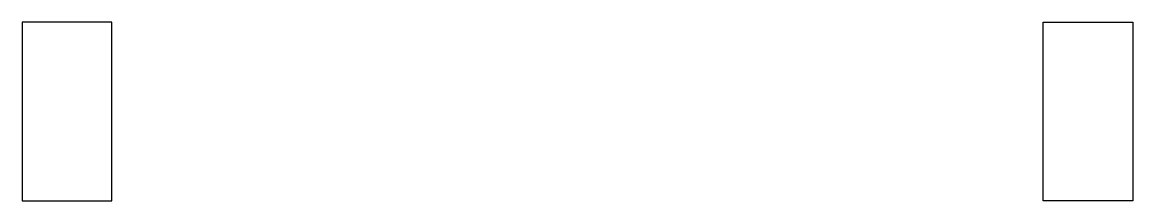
# Model space of a CAD drawing. Extents: x -15.5 to 15.5, y -9.1 to -4.1.
import ezdxf

# ---------------------------------------------------------------- set-up
doc = ezdxf.new("R2010")
doc.units = 0
doc.layers.get('0').update_dxf_attribs({"linetype": 'continuous'})

# ---------------------------------------------------------------- blocks, each defined once
blk = doc.blocks.new('SKETCH005')
at = {"color": 7}
for points in [[(-13, -4.1), (-15.5, -4.1), (-15.5, -9.1), (-13, -9.1)], [(13, -4.1), (15.5, -4.1), (15.5, -9.1), (13, -9.1)]]:
    blk.add_lwpolyline(points, close=True, dxfattribs=at)

msp = doc.modelspace()

# ---------------------------------------------------------------- block references
at = {"color": 7}
msp.add_blockref('SKETCH005', (0, 0), dxfattribs=at)

doc.saveas('drawing.dxf')
